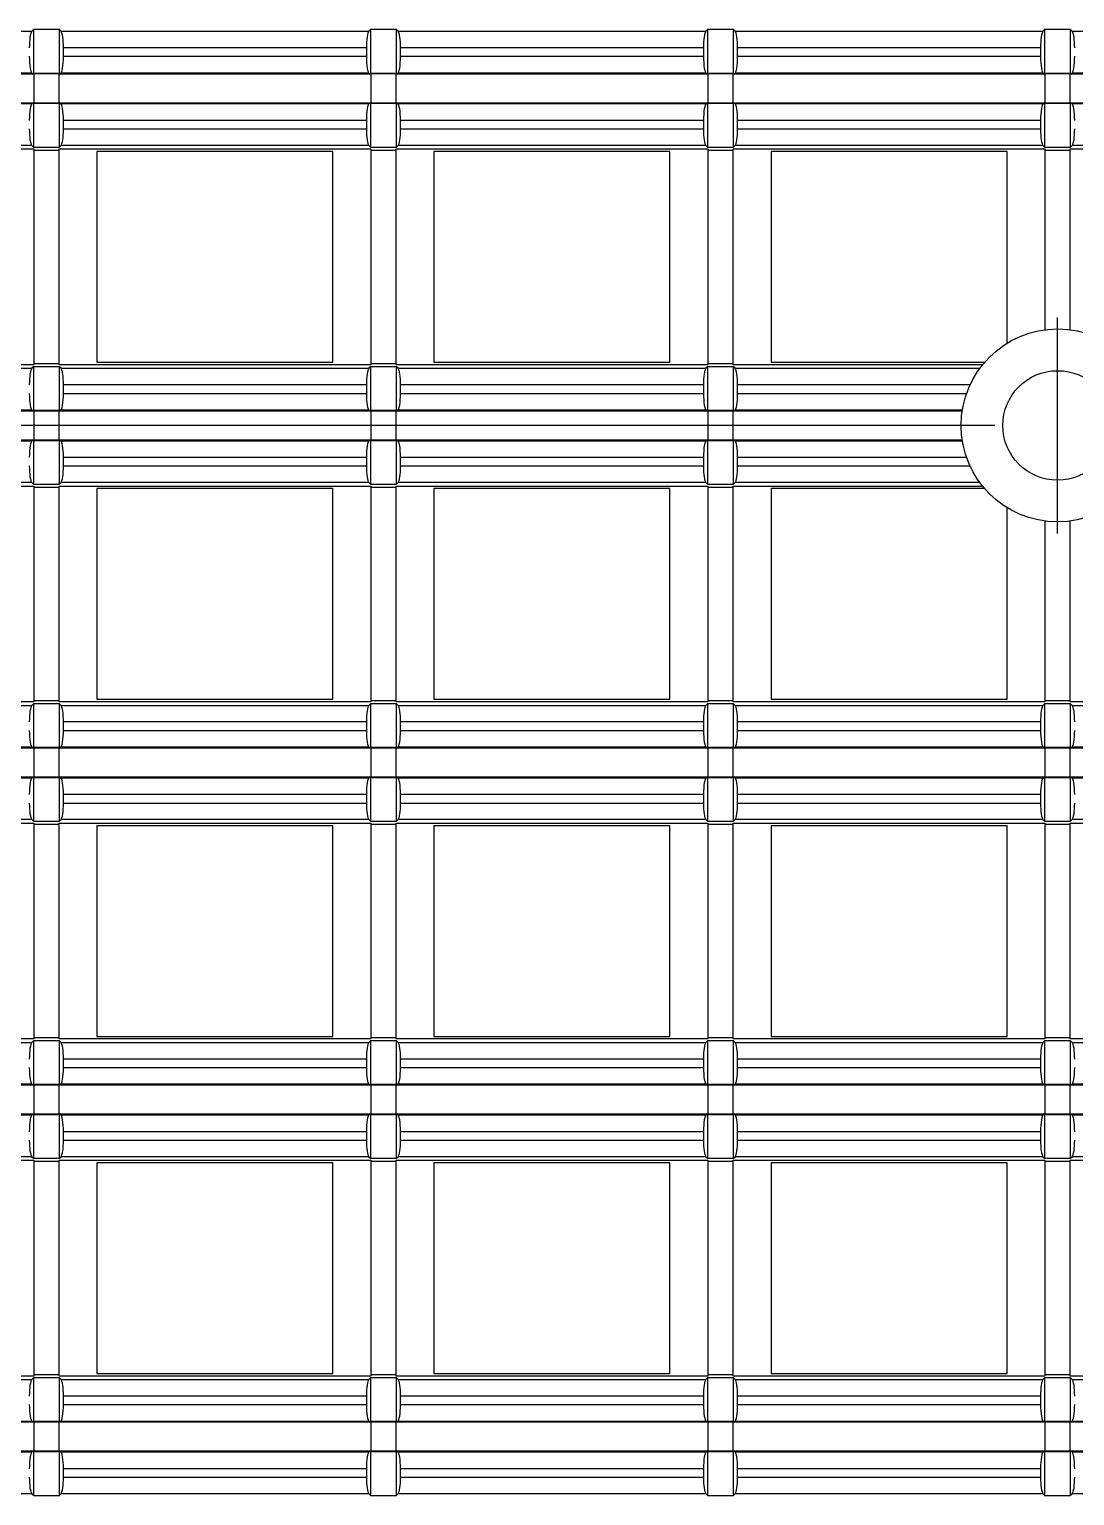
# Model space of a CAD drawing. Header units: inches. Extents: x 0 to 653, y 0 to 346.
# Drawn here: x 51.72 to 64.12, y 242.68 to 260.08 of the extents above; entities that cross this region are included whole.
import ezdxf

# ---------------------------------------------------------------- set-up
doc = ezdxf.new("R2010")
doc.units = ezdxf.units.IN
doc.header["$LTSCALE"] = 35.925693
doc.header["$MEASUREMENT"] = 0
doc.linetypes.add('CENTER', pattern=[0.6, 0.375, -0.075, 0.075, -0.075])
doc.layers.get('0').update_dxf_attribs({"linetype": 'CONTINUOUS'})
doc.layers.add('2', color=7, linetype='CONTINUOUS')
doc.layers.add('71', color=7, linetype='CONTINUOUS')

msp = doc.modelspace()

# ---------------------------------------------------------------- linework, layer by layer
at = {"color": 3, "linetype": 'Continuous'}
msp.add_circle((63.922, 255.381), 0.65, dxfattribs=at)
at = {"layer": '2', "color": 132, "linetype": 'Continuous', "true_color": 0x00cccc}
for p, q in [((48.096, 260.059), (51.749, 260.059)), ((51.773, 260.082), (51.749, 260.059)), ((51.773, 259.558), (51.773, 260.082)), ((51.773, 260.082), (52.073, 260.082)), ((52.073, 260.082), (52.073, 259.558)), ((52.096, 260.059), (52.073, 260.082)), ((52.096, 260.059), (55.749, 260.059)), ((55.773, 260.082), (55.749, 260.059)), ((55.773, 259.558), (55.773, 260.082)), ((55.773, 260.082), (56.073, 260.082)), ((56.073, 260.082), (56.073, 259.558)), ((56.096, 260.059), (56.073, 260.082)), ((56.096, 260.059), (59.749, 260.059)), ((59.772, 260.082), (59.749, 260.059)), ((59.772, 259.558), (59.772, 260.082)), ((59.772, 260.082), (60.072, 260.082)), ((60.072, 260.082), (60.072, 259.558)), ((60.096, 260.059), (60.072, 260.082)), ((60.096, 260.059), (63.749, 260.059)), ((63.772, 260.082), (63.749, 260.059)), ((63.772, 259.558), (63.772, 260.082)), ((63.772, 260.082), (64.072, 260.082)), ((64.072, 260.082), (64.072, 259.558)), ((64.096, 260.059), (64.072, 260.082)), ((64.096, 260.059), (67.749, 260.059)), ((52.125, 259.762), (52.125, 259.862)), ((55.72, 259.862), (52.125, 259.862)), ((55.72, 259.862), (55.72, 259.762)), ((56.125, 259.762), (56.125, 259.862)), ((59.72, 259.862), (56.125, 259.862)), ((59.72, 259.862), (59.72, 259.762)), ((60.125, 259.762), (60.125, 259.862)), ((63.72, 259.862), (60.125, 259.862)), ((63.72, 259.862), (63.72, 259.762)), ((52.125, 259.762), (55.72, 259.762)), ((56.125, 259.762), (59.72, 259.762)), ((60.125, 259.762), (63.72, 259.762)), ((48.073, 259.555), (51.773, 259.555)), ((51.754, 259.562), (48.091, 259.562)), ((51.754, 259.562), (51.773, 259.558)), ((52.073, 259.558), (51.773, 259.558)), ((51.773, 259.555), (51.773, 259.207)), ((52.073, 259.552), (51.773, 259.552)), ((52.073, 259.558), (52.091, 259.562)), ((52.073, 259.207), (52.073, 259.555)), ((52.073, 259.555), (55.773, 259.555)), ((55.754, 259.562), (52.091, 259.562)), ((55.754, 259.562), (55.773, 259.558)), ((56.073, 259.558), (55.773, 259.558)), ((55.773, 259.555), (55.773, 259.207)), ((56.073, 259.552), (55.773, 259.552)), ((56.073, 259.558), (56.091, 259.562)), ((56.073, 259.207), (56.073, 259.555)), ((56.073, 259.555), (59.772, 259.555)), ((59.754, 259.562), (56.091, 259.562)), ((59.754, 259.562), (59.772, 259.558)), ((60.072, 259.558), (59.772, 259.558)), ((59.772, 259.555), (59.772, 259.207)), ((60.072, 259.552), (59.772, 259.552)), ((60.072, 259.558), (60.091, 259.562)), ((60.072, 259.207), (60.072, 259.555)), ((60.072, 259.555), (63.772, 259.555)), ((63.754, 259.562), (60.091, 259.562)), ((63.754, 259.562), (63.772, 259.558)), ((64.072, 259.558), (63.772, 259.558)), ((63.772, 259.555), (63.772, 259.207)), ((64.072, 259.552), (63.772, 259.552)), ((64.072, 259.558), (64.091, 259.562)), ((64.072, 259.207), (64.072, 259.555)), ((64.072, 259.555), (67.772, 259.555)), ((67.754, 259.562), (64.091, 259.562)), ((51.773, 259.207), (48.073, 259.207)), ((48.091, 259.2), (51.754, 259.2)), ((51.773, 259.204), (51.754, 259.2)), ((51.773, 259.211), (52.073, 259.211)), ((51.773, 258.68), (51.773, 259.204)), ((51.773, 259.204), (52.073, 259.204)), ((55.773, 259.207), (52.073, 259.207)), ((52.073, 259.204), (52.073, 258.68)), ((52.091, 259.2), (52.073, 259.204)), ((52.091, 259.2), (55.754, 259.2)), ((55.773, 259.204), (55.754, 259.2)), ((55.773, 259.211), (56.073, 259.211)), ((55.773, 258.68), (55.773, 259.204)), ((55.773, 259.204), (56.073, 259.204)), ((59.772, 259.207), (56.073, 259.207)), ((56.073, 259.204), (56.073, 258.68)), ((56.091, 259.2), (56.073, 259.204)), ((56.091, 259.2), (59.754, 259.2)), ((59.772, 259.204), (59.754, 259.2)), ((59.772, 259.211), (60.072, 259.211)), ((59.772, 258.68), (59.772, 259.204)), ((59.772, 259.204), (60.072, 259.204)), ((63.772, 259.207), (60.072, 259.207)), ((60.072, 259.204), (60.072, 258.68)), ((60.091, 259.2), (60.072, 259.204)), ((60.091, 259.2), (63.754, 259.2)), ((63.772, 259.204), (63.754, 259.2)), ((63.772, 259.211), (64.072, 259.211)), ((63.772, 258.68), (63.772, 259.204)), ((63.772, 259.204), (64.072, 259.204)), ((67.772, 259.207), (64.072, 259.207)), ((64.072, 259.204), (64.072, 258.68)), ((64.091, 259.2), (64.072, 259.204)), ((64.091, 259.2), (67.754, 259.2)), ((52.125, 258.9), (52.125, 259)), ((55.72, 259), (52.125, 259)), ((55.72, 259), (55.72, 258.9)), ((56.125, 258.9), (56.125, 259)), ((59.72, 259), (56.125, 259)), ((59.72, 259), (59.72, 258.9)), ((60.125, 258.9), (60.125, 259)), ((63.72, 259), (60.125, 259)), ((63.72, 259), (63.72, 258.9)), ((52.125, 258.9), (55.72, 258.9)), ((56.125, 258.9), (59.72, 258.9)), ((60.125, 258.9), (63.72, 258.9)), ((48.073, 258.662), (51.773, 258.662)), ((51.749, 258.703), (48.096, 258.703)), ((51.749, 258.703), (51.773, 258.68)), ((52.073, 258.68), (51.773, 258.68)), ((51.773, 258.662), (51.773, 256.1)), ((52.073, 258.645), (51.773, 258.645)), ((52.073, 258.68), (52.096, 258.703)), ((52.073, 256.1), (52.073, 258.662)), ((52.073, 258.662), (55.773, 258.662)), ((55.749, 258.703), (52.096, 258.703)), ((52.523, 258.631), (52.523, 256.131)), ((55.323, 258.631), (52.523, 258.631)), ((55.323, 256.131), (55.323, 258.631)), ((55.749, 258.703), (55.773, 258.68)), ((56.073, 258.68), (55.773, 258.68)), ((55.773, 258.662), (55.773, 256.1)), ((56.073, 258.645), (55.773, 258.645)), ((56.073, 258.68), (56.096, 258.703)), ((56.073, 256.1), (56.073, 258.662)), ((56.073, 258.662), (59.772, 258.662)), ((59.749, 258.703), (56.096, 258.703)), ((56.522, 258.631), (56.522, 256.131)), ((59.322, 258.631), (56.522, 258.631)), ((59.322, 256.131), (59.322, 258.631)), ((59.749, 258.703), (59.772, 258.68)), ((60.072, 258.68), (59.772, 258.68)), ((59.772, 258.662), (59.772, 256.1)), ((60.072, 258.645), (59.772, 258.645)), ((60.072, 258.68), (60.096, 258.703)), ((60.072, 256.1), (60.072, 258.662)), ((60.072, 258.662), (63.772, 258.662)), ((63.749, 258.703), (60.096, 258.703)), ((60.522, 258.631), (60.522, 256.131)), ((63.322, 258.631), (60.522, 258.631)), ((63.322, 256.357), (63.322, 258.631)), ((63.749, 258.703), (63.772, 258.68)), ((64.072, 258.68), (63.772, 258.68)), ((63.772, 258.662), (63.772, 256.517)), ((64.072, 258.645), (63.772, 258.645)), ((64.072, 258.68), (64.096, 258.703)), ((64.072, 256.517), (64.072, 258.662)), ((64.072, 258.662), (67.772, 258.662)), ((67.749, 258.703), (64.096, 258.703)), ((51.773, 256.1), (48.073, 256.1)), ((48.096, 256.059), (51.749, 256.059)), ((51.773, 256.082), (51.749, 256.059)), ((51.773, 256.117), (52.073, 256.117)), ((51.773, 255.559), (51.773, 256.082)), ((51.773, 256.082), (52.073, 256.082)), ((55.773, 256.1), (52.073, 256.1)), ((52.073, 256.082), (52.073, 255.559)), ((52.096, 256.059), (52.073, 256.082)), ((52.096, 256.059), (55.749, 256.059)), ((52.523, 256.131), (55.323, 256.131)), ((55.773, 256.082), (55.749, 256.059)), ((55.773, 256.117), (56.073, 256.117)), ((55.773, 255.559), (55.773, 256.082)), ((55.773, 256.082), (56.073, 256.082)), ((59.772, 256.1), (56.073, 256.1)), ((56.073, 256.082), (56.073, 255.559)), ((56.096, 256.059), (56.073, 256.082)), ((56.096, 256.059), (59.749, 256.059)), ((56.522, 256.131), (59.322, 256.131)), ((59.772, 256.082), (59.749, 256.059)), ((59.772, 256.117), (60.072, 256.117)), ((59.772, 255.559), (59.772, 256.082)), ((59.772, 256.082), (60.072, 256.082)), ((63.03, 256.1), (60.072, 256.1)), ((60.072, 256.082), (60.072, 255.559)), ((60.096, 256.059), (60.072, 256.082)), ((60.096, 256.059), (62.999, 256.059)), ((60.522, 256.131), (63.057, 256.131)), ((52.125, 255.762), (52.125, 255.862)), ((55.72, 255.862), (52.125, 255.862)), ((55.72, 255.862), (55.72, 255.762)), ((56.125, 255.762), (56.125, 255.862)), ((59.72, 255.862), (56.125, 255.862)), ((59.72, 255.862), (59.72, 255.762)), ((60.125, 255.762), (60.125, 255.862)), ((62.883, 255.862), (60.125, 255.862)), ((52.125, 255.762), (55.72, 255.762)), ((56.125, 255.762), (59.72, 255.762)), ((60.125, 255.762), (62.842, 255.762)), ((48.073, 255.555), (51.773, 255.555)), ((51.754, 255.562), (48.091, 255.562)), ((51.754, 255.562), (51.773, 255.559)), ((52.073, 255.559), (51.773, 255.559)), ((51.773, 255.555), (51.773, 255.207)), ((52.073, 255.552), (51.773, 255.552)), ((52.073, 255.559), (52.091, 255.562)), ((52.073, 255.207), (52.073, 255.555)), ((52.073, 255.555), (55.773, 255.555)), ((55.754, 255.562), (52.091, 255.562)), ((55.754, 255.562), (55.773, 255.559)), ((56.073, 255.559), (55.773, 255.559)), ((55.773, 255.555), (55.773, 255.207)), ((56.073, 255.552), (55.773, 255.552)), ((56.073, 255.559), (56.091, 255.562)), ((56.073, 255.207), (56.073, 255.555)), ((56.073, 255.555), (59.772, 255.555)), ((59.754, 255.562), (56.091, 255.562)), ((59.754, 255.562), (59.772, 255.559)), ((60.072, 255.559), (59.772, 255.559)), ((59.772, 255.555), (59.772, 255.207)), ((60.072, 255.552), (59.772, 255.552)), ((60.072, 255.559), (60.091, 255.562)), ((60.072, 255.207), (60.072, 255.555)), ((60.072, 255.555), (62.79, 255.555)), ((62.791, 255.562), (60.091, 255.562)), ((51.773, 255.207), (48.073, 255.207)), ((48.091, 255.2), (51.754, 255.2)), ((51.773, 255.204), (51.754, 255.2)), ((51.773, 255.211), (52.073, 255.211)), ((51.773, 254.68), (51.773, 255.204)), ((51.773, 255.204), (52.073, 255.204)), ((55.773, 255.207), (52.073, 255.207)), ((52.073, 255.204), (52.073, 254.68)), ((52.091, 255.2), (52.073, 255.204)), ((52.091, 255.2), (55.754, 255.2)), ((55.773, 255.204), (55.754, 255.2)), ((55.773, 255.211), (56.073, 255.211)), ((55.773, 254.68), (55.773, 255.204)), ((55.773, 255.204), (56.073, 255.204)), ((59.772, 255.207), (56.073, 255.207)), ((56.073, 255.204), (56.073, 254.68)), ((56.091, 255.2), (56.073, 255.204)), ((56.091, 255.2), (59.754, 255.2)), ((59.772, 255.204), (59.754, 255.2)), ((59.772, 255.211), (60.072, 255.211)), ((59.772, 254.68), (59.772, 255.204)), ((59.772, 255.204), (60.072, 255.204)), ((62.79, 255.207), (60.072, 255.207)), ((60.072, 255.204), (60.072, 254.68)), ((60.091, 255.2), (60.072, 255.204)), ((60.091, 255.2), (62.791, 255.2)), ((52.125, 254.9), (52.125, 255)), ((55.72, 255), (52.125, 255)), ((55.72, 255), (55.72, 254.9)), ((56.125, 254.9), (56.125, 255)), ((59.72, 255), (56.125, 255)), ((59.72, 255), (59.72, 254.9)), ((60.125, 254.9), (60.125, 255)), ((62.842, 255), (60.125, 255)), ((52.125, 254.9), (55.72, 254.9)), ((56.125, 254.9), (59.72, 254.9)), ((60.125, 254.9), (62.883, 254.9)), ((48.073, 254.662), (51.773, 254.662)), ((51.749, 254.703), (48.096, 254.703)), ((51.749, 254.703), (51.773, 254.68)), ((52.073, 254.68), (51.773, 254.68)), ((51.773, 254.662), (51.773, 252.1)), ((52.073, 254.645), (51.773, 254.645)), ((52.073, 254.68), (52.096, 254.703)), ((52.073, 252.1), (52.073, 254.662)), ((52.073, 254.662), (55.773, 254.662)), ((55.749, 254.703), (52.096, 254.703)), ((52.523, 254.631), (52.523, 252.131)), ((55.323, 254.631), (52.523, 254.631)), ((55.323, 252.131), (55.323, 254.631)), ((55.749, 254.703), (55.773, 254.68)), ((56.073, 254.68), (55.773, 254.68)), ((55.773, 254.662), (55.773, 252.1)), ((56.073, 254.645), (55.773, 254.645)), ((56.073, 254.68), (56.096, 254.703)), ((56.073, 252.1), (56.073, 254.662)), ((56.073, 254.662), (59.772, 254.662)), ((59.749, 254.703), (56.096, 254.703)), ((56.522, 254.631), (56.522, 252.131)), ((59.322, 254.631), (56.522, 254.631)), ((59.322, 252.131), (59.322, 254.631)), ((59.749, 254.703), (59.772, 254.68)), ((60.072, 254.68), (59.772, 254.68)), ((59.772, 254.662), (59.772, 252.1)), ((60.072, 254.645), (59.772, 254.645)), ((60.072, 254.68), (60.096, 254.703)), ((60.072, 252.1), (60.072, 254.662)), ((60.072, 254.662), (63.03, 254.662)), ((62.999, 254.703), (60.096, 254.703)), ((60.522, 254.631), (60.522, 252.131)), ((63.057, 254.631), (60.522, 254.631)), ((63.322, 252.131), (63.322, 254.405)), ((63.772, 254.246), (63.772, 252.1)), ((64.072, 252.1), (64.072, 254.246)), ((51.773, 252.1), (48.073, 252.1)), ((48.096, 252.059), (51.749, 252.059)), ((51.773, 252.082), (51.749, 252.059)), ((51.773, 252.117), (52.073, 252.117)), ((51.773, 251.559), (51.773, 252.082)), ((51.773, 252.082), (52.073, 252.082)), ((55.773, 252.1), (52.073, 252.1)), ((52.073, 252.082), (52.073, 251.559)), ((52.096, 252.059), (52.073, 252.082)), ((52.096, 252.059), (55.749, 252.059)), ((52.523, 252.131), (55.323, 252.131)), ((55.773, 252.082), (55.749, 252.059)), ((55.773, 252.117), (56.073, 252.117)), ((55.773, 251.559), (55.773, 252.082)), ((55.773, 252.082), (56.073, 252.082)), ((59.772, 252.1), (56.073, 252.1)), ((56.073, 252.082), (56.073, 251.559)), ((56.096, 252.059), (56.073, 252.082)), ((56.096, 252.059), (59.749, 252.059)), ((56.522, 252.131), (59.322, 252.131)), ((59.772, 252.082), (59.749, 252.059)), ((59.772, 252.117), (60.072, 252.117)), ((59.772, 251.559), (59.772, 252.082)), ((59.772, 252.082), (60.072, 252.082)), ((63.772, 252.1), (60.072, 252.1)), ((60.072, 252.082), (60.072, 251.559)), ((60.096, 252.059), (60.072, 252.082)), ((60.096, 252.059), (63.749, 252.059)), ((60.522, 252.131), (63.322, 252.131)), ((63.772, 252.082), (63.749, 252.059)), ((63.772, 252.117), (64.072, 252.117)), ((63.772, 251.559), (63.772, 252.082)), ((63.772, 252.082), (64.072, 252.082)), ((67.772, 252.1), (64.072, 252.1)), ((64.072, 252.082), (64.072, 251.559)), ((64.096, 252.059), (64.072, 252.082)), ((64.096, 252.059), (67.749, 252.059)), ((52.125, 251.762), (52.125, 251.862)), ((55.72, 251.862), (52.125, 251.862)), ((55.72, 251.862), (55.72, 251.762)), ((56.125, 251.762), (56.125, 251.862)), ((59.72, 251.862), (56.125, 251.862)), ((59.72, 251.862), (59.72, 251.762)), ((60.125, 251.762), (60.125, 251.862)), ((63.72, 251.862), (60.125, 251.862)), ((63.72, 251.862), (63.72, 251.762)), ((52.125, 251.762), (55.72, 251.762)), ((56.125, 251.762), (59.72, 251.762)), ((60.125, 251.762), (63.72, 251.762)), ((48.073, 251.555), (51.773, 251.555)), ((51.754, 251.562), (48.091, 251.562)), ((51.754, 251.562), (51.773, 251.559)), ((52.073, 251.559), (51.773, 251.559)), ((51.773, 251.555), (51.773, 251.207)), ((52.073, 251.552), (51.773, 251.552)), ((52.073, 251.559), (52.091, 251.562)), ((52.073, 251.207), (52.073, 251.555)), ((52.073, 251.555), (55.773, 251.555)), ((55.754, 251.562), (52.091, 251.562)), ((55.754, 251.562), (55.773, 251.559)), ((56.073, 251.559), (55.773, 251.559)), ((55.773, 251.555), (55.773, 251.207)), ((56.073, 251.552), (55.773, 251.552)), ((56.073, 251.559), (56.091, 251.562)), ((56.073, 251.207), (56.073, 251.555)), ((56.073, 251.555), (59.772, 251.555)), ((59.754, 251.562), (56.091, 251.562)), ((59.754, 251.562), (59.772, 251.559)), ((60.072, 251.559), (59.772, 251.559)), ((59.772, 251.555), (59.772, 251.207)), ((60.072, 251.552), (59.772, 251.552)), ((60.072, 251.559), (60.091, 251.562)), ((60.072, 251.207), (60.072, 251.555)), ((60.072, 251.555), (63.772, 251.555)), ((63.754, 251.562), (60.091, 251.562)), ((63.754, 251.562), (63.772, 251.559)), ((64.072, 251.559), (63.772, 251.559)), ((63.772, 251.555), (63.772, 251.207)), ((64.072, 251.552), (63.772, 251.552)), ((64.072, 251.559), (64.091, 251.562)), ((64.072, 251.207), (64.072, 251.555)), ((64.072, 251.555), (67.772, 251.555)), ((67.754, 251.562), (64.091, 251.562)), ((51.773, 251.207), (48.073, 251.207)), ((48.091, 251.2), (51.754, 251.2)), ((51.773, 251.204), (51.754, 251.2)), ((51.773, 251.211), (52.073, 251.211)), ((51.773, 250.68), (51.773, 251.204)), ((51.773, 251.204), (52.073, 251.204)), ((55.773, 251.207), (52.073, 251.207)), ((52.073, 251.204), (52.073, 250.68)), ((52.091, 251.2), (52.073, 251.204)), ((52.091, 251.2), (55.754, 251.2)), ((55.773, 251.204), (55.754, 251.2)), ((55.773, 251.211), (56.073, 251.211)), ((55.773, 250.68), (55.773, 251.204)), ((55.773, 251.204), (56.073, 251.204)), ((59.772, 251.207), (56.073, 251.207)), ((56.073, 251.204), (56.073, 250.68)), ((56.091, 251.2), (56.073, 251.204)), ((56.091, 251.2), (59.754, 251.2)), ((59.772, 251.204), (59.754, 251.2)), ((59.772, 251.211), (60.072, 251.211)), ((59.772, 250.68), (59.772, 251.204)), ((59.772, 251.204), (60.072, 251.204)), ((63.772, 251.207), (60.072, 251.207)), ((60.072, 251.204), (60.072, 250.68)), ((60.091, 251.2), (60.072, 251.204)), ((60.091, 251.2), (63.754, 251.2)), ((63.772, 251.204), (63.754, 251.2)), ((63.772, 251.211), (64.072, 251.211)), ((63.772, 250.68), (63.772, 251.204)), ((63.772, 251.204), (64.072, 251.204)), ((67.772, 251.207), (64.072, 251.207)), ((64.072, 251.204), (64.072, 250.68)), ((64.091, 251.2), (64.072, 251.204)), ((64.091, 251.2), (67.754, 251.2)), ((52.125, 250.9), (52.125, 251)), ((55.72, 251), (52.125, 251)), ((55.72, 251), (55.72, 250.9)), ((56.125, 250.9), (56.125, 251)), ((59.72, 251), (56.125, 251)), ((59.72, 251), (59.72, 250.9)), ((60.125, 250.9), (60.125, 251)), ((63.72, 251), (60.125, 251)), ((63.72, 251), (63.72, 250.9)), ((52.125, 250.9), (55.72, 250.9)), ((56.125, 250.9), (59.72, 250.9)), ((60.125, 250.9), (63.72, 250.9)), ((48.073, 250.662), (51.773, 250.662)), ((51.749, 250.703), (48.096, 250.703)), ((51.749, 250.703), (51.773, 250.68)), ((52.073, 250.68), (51.773, 250.68)), ((51.773, 250.662), (51.773, 248.1)), ((52.073, 250.645), (51.773, 250.645)), ((52.073, 250.68), (52.096, 250.703)), ((52.073, 248.1), (52.073, 250.662)), ((52.073, 250.662), (55.773, 250.662)), ((55.749, 250.703), (52.096, 250.703)), ((52.523, 250.631), (52.523, 248.131)), ((55.323, 250.631), (52.523, 250.631)), ((55.323, 248.131), (55.323, 250.631)), ((55.749, 250.703), (55.773, 250.68)), ((56.073, 250.68), (55.773, 250.68)), ((55.773, 250.662), (55.773, 248.1)), ((56.073, 250.645), (55.773, 250.645)), ((56.073, 250.68), (56.096, 250.703)), ((56.073, 248.1), (56.073, 250.662)), ((56.073, 250.662), (59.772, 250.662)), ((59.749, 250.703), (56.096, 250.703)), ((56.522, 250.631), (56.522, 248.131)), ((59.322, 250.631), (56.522, 250.631)), ((59.322, 248.131), (59.322, 250.631)), ((59.749, 250.703), (59.772, 250.68)), ((60.072, 250.68), (59.772, 250.68)), ((59.772, 250.662), (59.772, 248.1)), ((60.072, 250.645), (59.772, 250.645)), ((60.072, 250.68), (60.096, 250.703)), ((60.072, 248.1), (60.072, 250.662)), ((60.072, 250.662), (63.772, 250.662)), ((63.749, 250.703), (60.096, 250.703)), ((60.522, 250.631), (60.522, 248.131)), ((63.322, 250.631), (60.522, 250.631)), ((63.322, 248.131), (63.322, 250.631)), ((63.749, 250.703), (63.772, 250.68)), ((64.072, 250.68), (63.772, 250.68)), ((63.772, 250.662), (63.772, 248.1)), ((64.072, 250.645), (63.772, 250.645)), ((64.072, 250.68), (64.096, 250.703)), ((64.072, 248.1), (64.072, 250.662)), ((64.072, 250.662), (67.772, 250.662)), ((67.749, 250.703), (64.096, 250.703)), ((51.773, 248.1), (48.073, 248.1)), ((48.096, 248.059), (51.749, 248.059)), ((51.773, 248.082), (51.749, 248.059)), ((51.773, 248.118), (52.073, 248.118)), ((51.773, 247.559), (51.773, 248.082)), ((51.773, 248.082), (52.073, 248.082)), ((55.773, 248.1), (52.073, 248.1)), ((52.073, 248.082), (52.073, 247.559)), ((52.096, 248.059), (52.073, 248.082)), ((52.096, 248.059), (55.749, 248.059)), ((52.523, 248.131), (55.323, 248.131)), ((55.773, 248.082), (55.749, 248.059)), ((55.773, 248.118), (56.073, 248.118)), ((55.773, 247.559), (55.773, 248.082)), ((55.773, 248.082), (56.073, 248.082)), ((59.772, 248.1), (56.073, 248.1)), ((56.073, 248.082), (56.073, 247.559)), ((56.096, 248.059), (56.073, 248.082)), ((56.096, 248.059), (59.749, 248.059)), ((56.522, 248.131), (59.322, 248.131)), ((59.772, 248.082), (59.749, 248.059)), ((59.772, 248.118), (60.072, 248.118)), ((59.772, 247.559), (59.772, 248.082)), ((59.772, 248.082), (60.072, 248.082)), ((63.772, 248.1), (60.072, 248.1)), ((60.072, 248.082), (60.072, 247.559)), ((60.096, 248.059), (60.072, 248.082)), ((60.096, 248.059), (63.749, 248.059)), ((60.522, 248.131), (63.322, 248.131)), ((63.772, 248.082), (63.749, 248.059)), ((63.772, 248.118), (64.072, 248.118)), ((63.772, 247.559), (63.772, 248.082)), ((63.772, 248.082), (64.072, 248.082)), ((67.772, 248.1), (64.072, 248.1)), ((64.072, 248.082), (64.072, 247.559)), ((64.096, 248.059), (64.072, 248.082)), ((64.096, 248.059), (67.749, 248.059)), ((52.125, 247.762), (52.125, 247.862)), ((55.72, 247.862), (52.125, 247.862)), ((55.72, 247.862), (55.72, 247.762)), ((56.125, 247.762), (56.125, 247.862)), ((59.72, 247.862), (56.125, 247.862)), ((59.72, 247.862), (59.72, 247.762)), ((60.125, 247.762), (60.125, 247.862)), ((63.72, 247.862), (60.125, 247.862)), ((63.72, 247.862), (63.72, 247.762)), ((52.125, 247.762), (55.72, 247.762)), ((56.125, 247.762), (59.72, 247.762)), ((60.125, 247.762), (63.72, 247.762)), ((48.073, 247.555), (51.773, 247.555)), ((51.754, 247.562), (48.091, 247.562)), ((51.754, 247.562), (51.773, 247.559)), ((52.073, 247.559), (51.773, 247.559)), ((51.773, 247.555), (51.773, 247.207)), ((52.073, 247.552), (51.773, 247.552)), ((52.073, 247.559), (52.091, 247.562)), ((52.073, 247.207), (52.073, 247.555)), ((52.073, 247.555), (55.773, 247.555)), ((55.754, 247.562), (52.091, 247.562)), ((55.754, 247.562), (55.773, 247.559)), ((56.073, 247.559), (55.773, 247.559)), ((55.773, 247.555), (55.773, 247.207)), ((56.073, 247.552), (55.773, 247.552)), ((56.073, 247.559), (56.091, 247.562)), ((56.073, 247.207), (56.073, 247.555)), ((56.073, 247.555), (59.772, 247.555)), ((59.754, 247.562), (56.091, 247.562)), ((59.754, 247.562), (59.772, 247.559)), ((60.072, 247.559), (59.772, 247.559)), ((59.772, 247.555), (59.772, 247.207)), ((60.072, 247.552), (59.772, 247.552)), ((60.072, 247.559), (60.091, 247.562)), ((60.072, 247.207), (60.072, 247.555)), ((60.072, 247.555), (63.772, 247.555)), ((63.754, 247.562), (60.091, 247.562)), ((63.754, 247.562), (63.772, 247.559)), ((64.072, 247.559), (63.772, 247.559)), ((63.772, 247.555), (63.772, 247.207)), ((64.072, 247.552), (63.772, 247.552)), ((64.072, 247.559), (64.091, 247.562)), ((64.072, 247.207), (64.072, 247.555)), ((64.072, 247.555), (67.772, 247.555)), ((67.754, 247.562), (64.091, 247.562)), ((51.773, 247.207), (48.073, 247.207)), ((48.091, 247.2), (51.754, 247.2)), ((51.773, 247.204), (51.754, 247.2)), ((51.773, 247.211), (52.073, 247.211)), ((51.773, 246.68), (51.773, 247.204)), ((51.773, 247.204), (52.073, 247.204)), ((55.773, 247.207), (52.073, 247.207)), ((52.073, 247.204), (52.073, 246.68)), ((52.091, 247.2), (52.073, 247.204)), ((52.091, 247.2), (55.754, 247.2)), ((55.773, 247.204), (55.754, 247.2)), ((55.773, 247.211), (56.073, 247.211)), ((55.773, 246.68), (55.773, 247.204)), ((55.773, 247.204), (56.073, 247.204)), ((59.772, 247.207), (56.073, 247.207)), ((56.073, 247.204), (56.073, 246.68)), ((56.091, 247.2), (56.073, 247.204)), ((56.091, 247.2), (59.754, 247.2)), ((59.772, 247.204), (59.754, 247.2)), ((59.772, 247.211), (60.072, 247.211)), ((59.772, 246.68), (59.772, 247.204)), ((59.772, 247.204), (60.072, 247.204)), ((63.772, 247.207), (60.072, 247.207)), ((60.072, 247.204), (60.072, 246.68)), ((60.091, 247.2), (60.072, 247.204)), ((60.091, 247.2), (63.754, 247.2)), ((63.772, 247.204), (63.754, 247.2)), ((63.772, 247.211), (64.072, 247.211)), ((63.772, 246.68), (63.772, 247.204)), ((63.772, 247.204), (64.072, 247.204)), ((67.772, 247.207), (64.072, 247.207)), ((64.072, 247.204), (64.072, 246.68)), ((64.091, 247.2), (64.072, 247.204)), ((64.091, 247.2), (67.754, 247.2)), ((52.125, 246.9), (52.125, 247)), ((55.72, 247), (52.125, 247)), ((55.72, 247), (55.72, 246.9)), ((56.125, 246.9), (56.125, 247)), ((59.72, 247), (56.125, 247)), ((59.72, 247), (59.72, 246.9)), ((60.125, 246.9), (60.125, 247)), ((63.72, 247), (60.125, 247)), ((63.72, 247), (63.72, 246.9)), ((52.125, 246.9), (55.72, 246.9)), ((56.125, 246.9), (59.72, 246.9)), ((60.125, 246.9), (63.72, 246.9)), ((48.073, 246.663), (51.773, 246.663)), ((51.749, 246.703), (48.096, 246.703)), ((51.749, 246.703), (51.773, 246.68)), ((52.073, 246.68), (51.773, 246.68)), ((51.773, 246.663), (51.773, 244.1)), ((52.073, 246.645), (51.773, 246.645)), ((52.073, 246.68), (52.096, 246.703)), ((52.073, 244.1), (52.073, 246.663)), ((52.073, 246.663), (55.773, 246.663)), ((55.749, 246.703), (52.096, 246.703)), ((52.523, 246.631), (52.523, 244.131)), ((55.323, 246.631), (52.523, 246.631)), ((55.323, 244.131), (55.323, 246.631)), ((55.749, 246.703), (55.773, 246.68)), ((56.073, 246.68), (55.773, 246.68)), ((55.773, 246.663), (55.773, 244.1)), ((56.073, 246.645), (55.773, 246.645)), ((56.073, 246.68), (56.096, 246.703)), ((56.073, 244.1), (56.073, 246.663)), ((56.073, 246.663), (59.772, 246.663)), ((59.749, 246.703), (56.096, 246.703)), ((56.522, 246.631), (56.522, 244.131)), ((59.322, 246.631), (56.522, 246.631)), ((59.322, 244.131), (59.322, 246.631)), ((59.749, 246.703), (59.772, 246.68)), ((60.072, 246.68), (59.772, 246.68)), ((59.772, 246.663), (59.772, 244.1)), ((60.072, 246.645), (59.772, 246.645)), ((60.072, 246.68), (60.096, 246.703)), ((60.072, 244.1), (60.072, 246.663)), ((60.072, 246.663), (63.772, 246.663)), ((63.749, 246.703), (60.096, 246.703)), ((60.522, 246.631), (60.522, 244.131)), ((63.322, 246.631), (60.522, 246.631)), ((63.322, 244.131), (63.322, 246.631)), ((63.749, 246.703), (63.772, 246.68)), ((64.072, 246.68), (63.772, 246.68)), ((63.772, 246.663), (63.772, 244.1)), ((64.072, 246.645), (63.772, 246.645)), ((64.072, 246.68), (64.096, 246.703)), ((64.072, 244.1), (64.072, 246.663)), ((64.072, 246.663), (67.772, 246.663)), ((67.749, 246.703), (64.096, 246.703)), ((51.773, 244.1), (48.073, 244.1)), ((48.096, 244.059), (51.749, 244.059)), ((51.773, 244.082), (51.749, 244.059)), ((51.773, 244.118), (52.073, 244.118)), ((51.773, 243.559), (51.773, 244.082)), ((51.773, 244.082), (52.073, 244.082)), ((55.773, 244.1), (52.073, 244.1)), ((52.073, 244.082), (52.073, 243.559)), ((52.096, 244.059), (52.073, 244.082)), ((52.096, 244.059), (55.749, 244.059)), ((52.523, 244.131), (55.323, 244.131)), ((55.773, 244.082), (55.749, 244.059)), ((55.773, 244.118), (56.073, 244.118)), ((55.773, 243.559), (55.773, 244.082)), ((55.773, 244.082), (56.073, 244.082)), ((59.772, 244.1), (56.073, 244.1)), ((56.073, 244.082), (56.073, 243.559)), ((56.096, 244.059), (56.073, 244.082)), ((56.096, 244.059), (59.749, 244.059)), ((56.522, 244.131), (59.322, 244.131)), ((59.772, 244.082), (59.749, 244.059)), ((59.772, 244.118), (60.072, 244.118)), ((59.772, 243.559), (59.772, 244.082)), ((59.772, 244.082), (60.072, 244.082)), ((63.772, 244.1), (60.072, 244.1)), ((60.072, 244.082), (60.072, 243.559)), ((60.096, 244.059), (60.072, 244.082)), ((60.096, 244.059), (63.749, 244.059)), ((60.522, 244.131), (63.322, 244.131)), ((63.772, 244.082), (63.749, 244.059)), ((63.772, 244.118), (64.072, 244.118)), ((63.772, 243.559), (63.772, 244.082)), ((63.772, 244.082), (64.072, 244.082)), ((67.772, 244.1), (64.072, 244.1)), ((64.072, 244.082), (64.072, 243.559)), ((64.096, 244.059), (64.072, 244.082)), ((64.096, 244.059), (67.749, 244.059)), ((52.125, 243.762), (52.125, 243.862)), ((55.72, 243.862), (52.125, 243.862)), ((55.72, 243.862), (55.72, 243.762)), ((56.125, 243.762), (56.125, 243.862)), ((59.72, 243.862), (56.125, 243.862)), ((59.72, 243.862), (59.72, 243.762)), ((60.125, 243.762), (60.125, 243.862)), ((63.72, 243.862), (60.125, 243.862)), ((63.72, 243.862), (63.72, 243.762)), ((52.125, 243.762), (55.72, 243.762)), ((56.125, 243.762), (59.72, 243.762)), ((60.125, 243.762), (63.72, 243.762)), ((48.073, 243.555), (51.773, 243.555)), ((51.754, 243.562), (48.091, 243.562)), ((51.754, 243.562), (51.773, 243.559)), ((52.073, 243.559), (51.773, 243.559)), ((51.773, 243.555), (51.773, 243.207)), ((52.073, 243.552), (51.773, 243.552)), ((52.073, 243.559), (52.091, 243.562)), ((52.073, 243.207), (52.073, 243.555)), ((52.073, 243.555), (55.773, 243.555)), ((55.754, 243.562), (52.091, 243.562)), ((55.754, 243.562), (55.773, 243.559)), ((56.073, 243.559), (55.773, 243.559)), ((55.773, 243.555), (55.773, 243.207)), ((56.073, 243.552), (55.773, 243.552)), ((56.073, 243.559), (56.091, 243.562)), ((56.073, 243.207), (56.073, 243.555)), ((56.073, 243.555), (59.772, 243.555)), ((59.754, 243.562), (56.091, 243.562)), ((59.754, 243.562), (59.772, 243.559)), ((60.072, 243.559), (59.772, 243.559)), ((59.772, 243.555), (59.772, 243.207)), ((60.072, 243.552), (59.772, 243.552)), ((60.072, 243.559), (60.091, 243.562)), ((60.072, 243.207), (60.072, 243.555)), ((60.072, 243.555), (63.772, 243.555)), ((63.754, 243.562), (60.091, 243.562)), ((63.754, 243.562), (63.772, 243.559)), ((64.072, 243.559), (63.772, 243.559)), ((63.772, 243.555), (63.772, 243.207)), ((64.072, 243.552), (63.772, 243.552)), ((64.072, 243.559), (64.091, 243.562)), ((64.072, 243.207), (64.072, 243.555)), ((64.072, 243.555), (67.772, 243.555)), ((67.754, 243.562), (64.091, 243.562)), ((51.773, 243.207), (48.073, 243.207)), ((48.091, 243.2), (51.754, 243.2)), ((51.773, 243.204), (51.754, 243.2)), ((51.773, 243.211), (52.073, 243.211)), ((51.773, 242.68), (51.773, 243.204)), ((51.773, 243.204), (52.073, 243.204)), ((55.773, 243.207), (52.073, 243.207)), ((52.073, 243.204), (52.073, 242.68)), ((52.091, 243.2), (52.073, 243.204)), ((52.091, 243.2), (55.754, 243.2)), ((55.773, 243.204), (55.754, 243.2)), ((55.773, 243.211), (56.073, 243.211)), ((55.773, 242.68), (55.773, 243.204)), ((55.773, 243.204), (56.073, 243.204)), ((59.772, 243.207), (56.073, 243.207)), ((56.073, 243.204), (56.073, 242.68)), ((56.091, 243.2), (56.073, 243.204)), ((56.091, 243.2), (59.754, 243.2)), ((59.772, 243.204), (59.754, 243.2)), ((59.772, 243.211), (60.072, 243.211)), ((59.772, 242.68), (59.772, 243.204)), ((59.772, 243.204), (60.072, 243.204)), ((63.772, 243.207), (60.072, 243.207)), ((60.072, 243.204), (60.072, 242.68)), ((60.091, 243.2), (60.072, 243.204)), ((60.091, 243.2), (63.754, 243.2)), ((63.772, 243.204), (63.754, 243.2)), ((63.772, 243.211), (64.072, 243.211)), ((63.772, 242.68), (63.772, 243.204)), ((63.772, 243.204), (64.072, 243.204)), ((67.772, 243.207), (64.072, 243.207)), ((64.072, 243.204), (64.072, 242.68)), ((64.091, 243.2), (64.072, 243.204)), ((64.091, 243.2), (67.754, 243.2)), ((52.125, 242.901), (52.125, 243)), ((55.72, 243), (52.125, 243)), ((55.72, 243), (55.72, 242.901)), ((56.125, 242.901), (56.125, 243)), ((59.72, 243), (56.125, 243)), ((59.72, 243), (59.72, 242.901)), ((60.125, 242.901), (60.125, 243)), ((63.72, 243), (60.125, 243)), ((63.72, 243), (63.72, 242.901)), ((52.125, 242.901), (55.72, 242.901)), ((56.125, 242.901), (59.72, 242.901)), ((60.125, 242.901), (63.72, 242.901)), ((51.749, 242.704), (48.096, 242.704)), ((51.749, 242.704), (51.773, 242.68)), ((52.073, 242.68), (51.773, 242.68)), ((52.073, 242.68), (52.096, 242.704)), ((55.749, 242.704), (52.096, 242.704)), ((55.749, 242.704), (55.773, 242.68)), ((56.073, 242.68), (55.773, 242.68)), ((56.073, 242.68), (56.096, 242.704)), ((59.749, 242.704), (56.096, 242.704)), ((59.749, 242.704), (59.772, 242.68)), ((60.072, 242.68), (59.772, 242.68)), ((60.072, 242.68), (60.096, 242.704)), ((63.749, 242.704), (60.096, 242.704)), ((63.749, 242.704), (63.772, 242.68)), ((64.072, 242.68), (63.772, 242.68)), ((64.072, 242.68), (64.096, 242.704)), ((67.749, 242.704), (64.096, 242.704))]:
    msp.add_line(p, q, dxfattribs=at)
at = {"layer": '2', "color": 1, "linetype": 'CENTER'}
for p, q in [((63.922, 254.1), (63.922, 256.662)), ((127.845, 255.381), (0, 255.381))]:
    msp.add_line(p, q, dxfattribs=at)
at = {"layer": '2', "color": 132, "linetype": 'Continuous', "true_color": 0x00cccc}
for centre, start_param, end_param in [((51.755, 259.862), 0.174533, 1.570796), ((52.09, 259.862), -1.570796, -0.174533), ((55.755, 259.862), 0.174533, 1.570796), ((56.09, 259.862), -1.570796, -0.174533), ((59.755, 259.862), 0.174533, 1.570796), ((60.09, 259.862), -1.570796, -0.174533), ((63.755, 259.862), 0.174533, 1.570796), ((64.09, 259.862), -1.570796, -0.174533), ((51.755, 259.762), -4.712389, -3.176499), ((52.09, 259.762), -3.106686, -1.570796), ((55.755, 259.762), -4.712389, -3.176499), ((56.09, 259.762), -3.106686, -1.570796), ((59.755, 259.762), 1.570796, 3.106686), ((60.09, 259.762), -3.106686, -1.570796), ((63.755, 259.762), 1.570796, 3.106686), ((64.09, 259.762), -3.106686, -1.570796), ((51.755, 259), 0.034907, 1.570796), ((52.09, 259), -1.570796, -0.034907), ((55.755, 259), 0.034907, 1.570796), ((56.09, 259), -1.570796, -0.034907), ((59.755, 259), 0.034907, 1.570796), ((60.09, 259), -1.570796, -0.034907), ((63.755, 259), 0.034907, 1.570796), ((64.09, 259), -1.570796, -0.034907), ((51.755, 258.9), 1.570796, 2.96706), ((52.09, 258.9), -2.96706, -1.570796), ((55.755, 258.9), 1.570796, 2.96706), ((56.09, 258.9), -2.96706, -1.570796), ((59.755, 258.9), 1.570796, 2.96706), ((60.09, 258.9), -2.96706, -1.570796), ((63.755, 258.9), 1.570796, 2.96706), ((64.09, 258.9), -2.96706, -1.570796), ((51.755, 255.862), 0.174533, 1.570796), ((52.09, 255.862), -1.570796, -0.174533), ((55.755, 255.862), 0.174533, 1.570796), ((56.09, 255.862), -1.570796, -0.174533), ((59.755, 255.862), 0.174533, 1.570796), ((60.09, 255.862), -1.570796, -0.174533), ((51.755, 255.762), -4.712389, -3.176499), ((52.09, 255.762), -3.106686, -1.570796), ((55.755, 255.762), -4.712389, -3.176499), ((56.09, 255.762), -3.106686, -1.570796), ((59.755, 255.762), 1.570796, 3.106686), ((60.09, 255.762), -3.106686, -1.570796), ((51.755, 255), 0.034907, 1.570796), ((52.09, 255), -1.570796, -0.034907), ((55.755, 255), 0.034907, 1.570796), ((56.09, 255), -1.570796, -0.034907), ((59.755, 255), 0.034907, 1.570796), ((60.09, 255), -1.570796, -0.034907), ((51.755, 254.9), 1.570796, 2.96706), ((52.09, 254.9), -2.96706, -1.570796), ((55.755, 254.9), 1.570796, 2.96706), ((56.09, 254.9), -2.96706, -1.570796), ((59.755, 254.9), 1.570796, 2.96706), ((60.09, 254.9), -2.96706, -1.570796), ((51.755, 251.862), 0.174533, 1.570796), ((52.09, 251.862), -1.570796, -0.174533), ((55.755, 251.862), 0.174533, 1.570796), ((56.09, 251.862), -1.570796, -0.174533), ((59.755, 251.862), 0.174533, 1.570796), ((60.09, 251.862), -1.570796, -0.174533), ((63.755, 251.862), 0.174533, 1.570796), ((64.09, 251.862), -1.570796, -0.174533), ((51.755, 251.762), -4.712389, -3.176499), ((52.09, 251.762), -3.106686, -1.570796), ((55.755, 251.762), -4.712389, -3.176499), ((56.09, 251.762), -3.106686, -1.570796), ((59.755, 251.762), 1.570796, 3.106686), ((60.09, 251.762), -3.106686, -1.570796), ((63.755, 251.762), 1.570796, 3.106686), ((64.09, 251.762), -3.106686, -1.570796), ((51.755, 251), 0.034907, 1.570796), ((52.09, 251), -1.570796, -0.034907), ((55.755, 251), 0.034907, 1.570796), ((56.09, 251), -1.570796, -0.034907), ((59.755, 251), 0.034907, 1.570796), ((60.09, 251), -1.570796, -0.034907), ((63.755, 251), 0.034907, 1.570796), ((64.09, 251), -1.570796, -0.034907), ((51.755, 250.9), -4.712389, -3.316126), ((52.09, 250.9), -2.96706, -1.570796), ((55.755, 250.9), -4.712389, -3.316126), ((56.09, 250.9), -2.96706, -1.570796), ((59.755, 250.9), -4.712389, -3.316126), ((60.09, 250.9), -2.96706, -1.570796), ((63.755, 250.9), 1.570796, 2.96706), ((64.09, 250.9), -2.96706, -1.570796), ((51.755, 247.862), 0.174533, 1.570796), ((52.09, 247.862), -1.570796, -0.174533), ((55.755, 247.862), 0.174533, 1.570796), ((56.09, 247.862), -1.570796, -0.174533), ((59.755, 247.862), 0.174533, 1.570796), ((60.09, 247.862), -1.570796, -0.174533), ((63.755, 247.862), 0.174533, 1.570796), ((64.09, 247.862), -1.570796, -0.174533), ((51.755, 247.762), -4.712389, -3.176499), ((52.09, 247.762), -3.106686, -1.570796), ((55.755, 247.762), -4.712389, -3.176499), ((56.09, 247.762), -3.106686, -1.570796), ((59.755, 247.762), 1.570796, 3.106686), ((60.09, 247.762), -3.106686, -1.570796), ((63.755, 247.762), 1.570796, 3.106686), ((64.09, 247.762), -3.106686, -1.570796), ((51.755, 247), 0.034907, 1.570796), ((52.09, 247), -1.570796, -0.034907), ((55.755, 247), 0.034907, 1.570796), ((56.09, 247), -1.570796, -0.034907), ((59.755, 247), 0.034907, 1.570796), ((60.09, 247), -1.570796, -0.034907), ((63.755, 247), 0.034907, 1.570796), ((64.09, 247), -1.570796, -0.034907), ((51.755, 246.9), -4.712389, -3.316126), ((52.09, 246.9), -2.96706, -1.570796), ((55.755, 246.9), -4.712389, -3.316126), ((56.09, 246.9), -2.96706, -1.570796), ((59.755, 246.9), 1.570796, 2.96706), ((60.09, 246.9), -2.96706, -1.570796), ((63.755, 246.9), 1.570796, 2.96706), ((64.09, 246.9), -2.96706, -1.570796), ((51.755, 243.862), 0.174533, 1.570796), ((52.09, 243.862), -1.570796, -0.174533), ((55.755, 243.862), 0.174533, 1.570796), ((56.09, 243.862), -1.570796, -0.174533), ((59.755, 243.862), 0.174533, 1.570796), ((60.09, 243.862), -1.570796, -0.174533), ((63.755, 243.862), 0.174533, 1.570796), ((64.09, 243.862), -1.570796, -0.174533), ((51.755, 243.762), 1.570796, 3.106686), ((52.09, 243.762), -3.106686, -1.570796), ((55.755, 243.762), -4.712389, -3.176499), ((56.09, 243.762), -3.106686, -1.570796), ((59.755, 243.762), -4.712389, -3.176499), ((60.09, 243.762), -3.106686, -1.570796), ((63.755, 243.762), 1.570796, 3.106686), ((64.09, 243.762), -3.106686, -1.570796), ((51.755, 243), 0.034907, 1.570796), ((52.09, 243), -1.570796, -0.034907), ((55.755, 243), 0.034907, 1.570796), ((56.09, 243), -1.570796, -0.034907), ((59.755, 243), 0.034907, 1.570796), ((60.09, 243), -1.570796, -0.034907), ((63.755, 243), 0.034907, 1.570796), ((64.09, 243), -1.570796, -0.034907), ((51.755, 242.901), -4.712389, -3.316126), ((52.09, 242.901), -2.96706, -1.570796), ((55.755, 242.901), -4.712389, -3.316126), ((56.09, 242.901), -2.96706, -1.570796), ((59.755, 242.901), 1.570796, 2.96706), ((60.09, 242.901), -2.96706, -1.570796), ((63.755, 242.901), 1.570796, 2.96706), ((64.09, 242.901), -2.96706, -1.570796)]:
    msp.add_ellipse(centre, major_axis=(0, 0.2), ratio=0.176327, start_param=start_param, end_param=end_param, dxfattribs=at)
at = {"layer": '71', "color": 3, "linetype": 'Continuous'}
msp.add_circle((63.922, 255.381), 1.145, dxfattribs=at)

doc.saveas('drawing.dxf')
